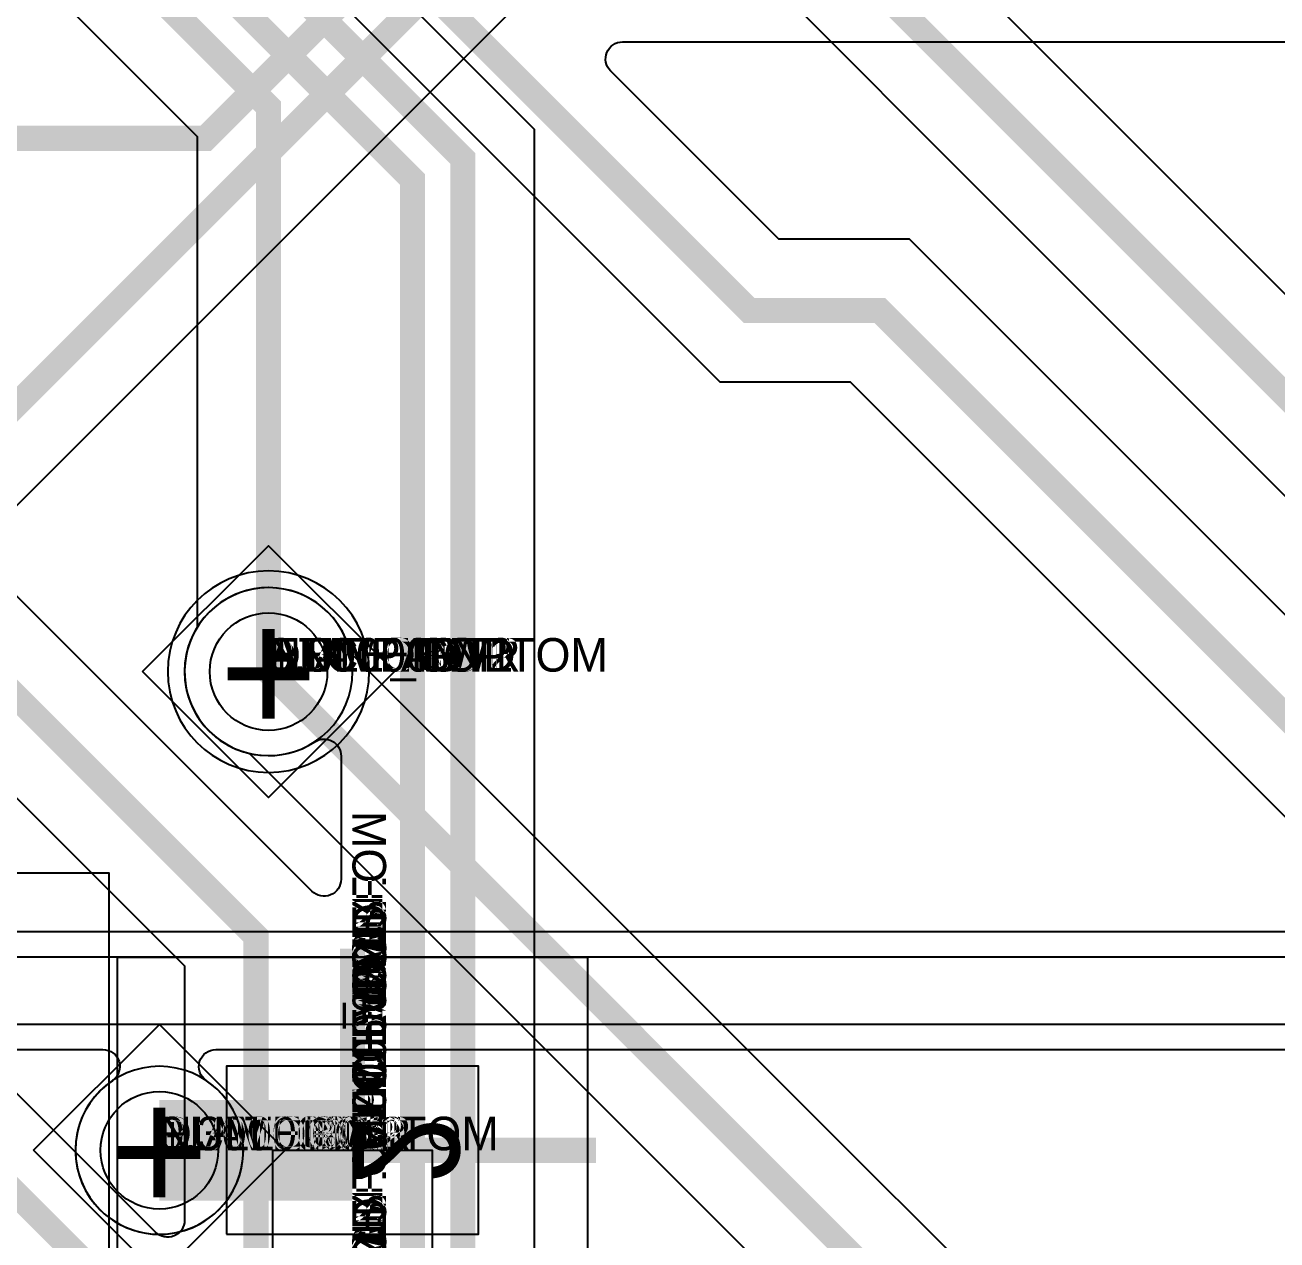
# Model space of a CAD drawing. Extents: x 0 to 323, y 0 to 320.
# Drawn here: x 96.65 to 104.1, y 23.52 to 30.75 of the extents above; entities that cross this region are included whole.
import ezdxf
from ezdxf.enums import TextEntityAlignment as Align

# ---------------------------------------------------------------- set-up
doc = ezdxf.new("R2010")
doc.units = 0
doc.header["$MEASUREMENT"] = 0
doc.layers.get('0').update_dxf_attribs({"linetype": 'CONTINUOUS'})
for name, color, linetype in [('CDN_FIGURES', 7, 'CONTINUOUS'), ('ETCH_BOTTOM', 7, 'CONTINUOUS'), ('ETCH_GND', 3, 'CONTINUOUS'), ('ETCH_INT1', 4, 'CONTINUOUS'), ('ETCH_INT2', 5, 'CONTINUOUS'), ('ETCH_PWR', 6, 'CONTINUOUS'), ('ETCH_TOP', 2, 'CONTINUOUS'), ('MANUFACTURING_NCLEGEND-1-6', 8, 'CONTINUOUS'), ('PACKAGE_GEOMETRY_ASSEMBLY_TOP', 11, 'CONTINUOUS'), ('PACKAGE_GEOMETRY_PIN_NUMBER', 9, 'CONTINUOUS')]:
    doc.layers.add(name, color=color, linetype=linetype)

# ---------------------------------------------------------------- blocks, each defined once
blk = doc.blocks.new('PAD_INFO')
for tag in ['SHAPE_TYPE', 'PAD_HEIGHT', 'PAD_LAYER', 'PAD_TYPE', 'PAD_WIDTH']:
    blk.add_attdef(tag, (0, 0), '', height=0.2)
at = {"flags": 2}
blk.add_attdef('CDN_TYPE', (0, 0), '', height=0.2, dxfattribs=at)
blk = doc.blocks.new('DRILL_INFO')
at = {"flags": 2}
blk.add_attdef('CDN_TYPE', (0, 0), '', height=0.2, dxfattribs=at)
for tag in ['FSHAPE', 'FCHAR', 'DRILL_HEIGHT', 'DIAMETER', 'PLATED', 'DRILL_WIDTH']:
    blk.add_attdef(tag, (0, 0), '', height=0.2)
blk = doc.blocks.new('VIA0700X0300')
at = {"layer": 'ETCH_BOTTOM'}
blk.add_circle((0, 0), 0.35, dxfattribs=at)
at = {"layer": 'ETCH_GND'}
blk.add_circle((0, 0), 0.35, dxfattribs=at)
at = {"layer": 'ETCH_INT1'}
blk.add_circle((0, 0), 0.35, dxfattribs=at)
at = {"layer": 'ETCH_INT2'}
blk.add_circle((0, 0), 0.35, dxfattribs=at)
at = {"layer": 'ETCH_PWR'}
blk.add_circle((0, 0), 0.35, dxfattribs=at)
at = {"layer": 'ETCH_TOP'}
blk.add_circle((0, 0), 0.35, dxfattribs=at)
ref = blk.add_blockref('PAD_INFO', (0, 0))
ref.add_attrib('PAD_LAYER', 'ETCH_TOP', (0, 0), dxfattribs={"height": 0.2})
ref.add_attrib('SHAPE_TYPE', 'NULL', (0, 0), dxfattribs={"height": 0.2})
ref.add_attrib('PAD_TYPE', 'ANTIPAD', (0, 0), dxfattribs={"height": 0.2})
ref.add_attrib('PAD_WIDTH', '0.000000', (0, 0), dxfattribs={"height": 0.2})
ref.add_attrib('PAD_HEIGHT', '0.000000', (0, 0), dxfattribs={"height": 0.2})
ref = blk.add_blockref('PAD_INFO', (0, 0))
ref.add_attrib('PAD_LAYER', 'ETCH_GND', (0, 0), dxfattribs={"height": 0.2})
ref.add_attrib('SHAPE_TYPE', 'NULL', (0, 0), dxfattribs={"height": 0.2})
ref.add_attrib('PAD_TYPE', 'ANTIPAD', (0, 0), dxfattribs={"height": 0.2})
ref.add_attrib('PAD_WIDTH', '0.000000', (0, 0), dxfattribs={"height": 0.2})
ref.add_attrib('PAD_HEIGHT', '0.000000', (0, 0), dxfattribs={"height": 0.2})
ref = blk.add_blockref('PAD_INFO', (0, 0))
ref.add_attrib('PAD_LAYER', 'ETCH_INT1', (0, 0), dxfattribs={"height": 0.2})
ref.add_attrib('SHAPE_TYPE', 'NULL', (0, 0), dxfattribs={"height": 0.2})
ref.add_attrib('PAD_TYPE', 'ANTIPAD', (0, 0), dxfattribs={"height": 0.2})
ref.add_attrib('PAD_WIDTH', '0.000000', (0, 0), dxfattribs={"height": 0.2})
ref.add_attrib('PAD_HEIGHT', '0.000000', (0, 0), dxfattribs={"height": 0.2})
ref = blk.add_blockref('PAD_INFO', (0, 0))
ref.add_attrib('PAD_LAYER', 'ETCH_INT2', (0, 0), dxfattribs={"height": 0.2})
ref.add_attrib('SHAPE_TYPE', 'NULL', (0, 0), dxfattribs={"height": 0.2})
ref.add_attrib('PAD_TYPE', 'ANTIPAD', (0, 0), dxfattribs={"height": 0.2})
ref.add_attrib('PAD_WIDTH', '0.000000', (0, 0), dxfattribs={"height": 0.2})
ref.add_attrib('PAD_HEIGHT', '0.000000', (0, 0), dxfattribs={"height": 0.2})
ref = blk.add_blockref('PAD_INFO', (0, 0))
ref.add_attrib('PAD_LAYER', 'ETCH_PWR', (0, 0), dxfattribs={"height": 0.2})
ref.add_attrib('SHAPE_TYPE', 'NULL', (0, 0), dxfattribs={"height": 0.2})
ref.add_attrib('PAD_TYPE', 'ANTIPAD', (0, 0), dxfattribs={"height": 0.2})
ref.add_attrib('PAD_WIDTH', '0.000000', (0, 0), dxfattribs={"height": 0.2})
ref.add_attrib('PAD_HEIGHT', '0.000000', (0, 0), dxfattribs={"height": 0.2})
ref = blk.add_blockref('PAD_INFO', (0, 0))
ref.add_attrib('PAD_LAYER', 'ETCH_BOTTOM', (0, 0), dxfattribs={"height": 0.2})
ref.add_attrib('SHAPE_TYPE', 'NULL', (0, 0), dxfattribs={"height": 0.2})
ref.add_attrib('PAD_TYPE', 'ANTIPAD', (0, 0), dxfattribs={"height": 0.2})
ref.add_attrib('PAD_WIDTH', '0.000000', (0, 0), dxfattribs={"height": 0.2})
ref.add_attrib('PAD_HEIGHT', '0.000000', (0, 0), dxfattribs={"height": 0.2})
ref = blk.add_blockref('PAD_INFO', (0, 0))
ref.add_attrib('PAD_LAYER', 'ETCH_TOP', (0, 0), dxfattribs={"height": 0.2})
ref.add_attrib('SHAPE_TYPE', 'NULL', (0, 0), dxfattribs={"height": 0.2})
ref.add_attrib('PAD_TYPE', 'THERMAL', (0, 0), dxfattribs={"height": 0.2})
ref.add_attrib('PAD_WIDTH', '0.000000', (0, 0), dxfattribs={"height": 0.2})
ref.add_attrib('PAD_HEIGHT', '0.000000', (0, 0), dxfattribs={"height": 0.2})
ref = blk.add_blockref('PAD_INFO', (0, 0))
ref.add_attrib('PAD_LAYER', 'ETCH_GND', (0, 0), dxfattribs={"height": 0.2})
ref.add_attrib('SHAPE_TYPE', 'NULL', (0, 0), dxfattribs={"height": 0.2})
ref.add_attrib('PAD_TYPE', 'THERMAL', (0, 0), dxfattribs={"height": 0.2})
ref.add_attrib('PAD_WIDTH', '0.000000', (0, 0), dxfattribs={"height": 0.2})
ref.add_attrib('PAD_HEIGHT', '0.000000', (0, 0), dxfattribs={"height": 0.2})
ref = blk.add_blockref('PAD_INFO', (0, 0))
ref.add_attrib('PAD_LAYER', 'ETCH_INT1', (0, 0), dxfattribs={"height": 0.2})
ref.add_attrib('SHAPE_TYPE', 'NULL', (0, 0), dxfattribs={"height": 0.2})
ref.add_attrib('PAD_TYPE', 'THERMAL', (0, 0), dxfattribs={"height": 0.2})
ref.add_attrib('PAD_WIDTH', '0.000000', (0, 0), dxfattribs={"height": 0.2})
ref.add_attrib('PAD_HEIGHT', '0.000000', (0, 0), dxfattribs={"height": 0.2})
ref = blk.add_blockref('PAD_INFO', (0, 0))
ref.add_attrib('PAD_LAYER', 'ETCH_INT2', (0, 0), dxfattribs={"height": 0.2})
ref.add_attrib('SHAPE_TYPE', 'NULL', (0, 0), dxfattribs={"height": 0.2})
ref.add_attrib('PAD_TYPE', 'THERMAL', (0, 0), dxfattribs={"height": 0.2})
ref.add_attrib('PAD_WIDTH', '0.000000', (0, 0), dxfattribs={"height": 0.2})
ref.add_attrib('PAD_HEIGHT', '0.000000', (0, 0), dxfattribs={"height": 0.2})
ref = blk.add_blockref('PAD_INFO', (0, 0))
ref.add_attrib('PAD_LAYER', 'ETCH_PWR', (0, 0), dxfattribs={"height": 0.2})
ref.add_attrib('SHAPE_TYPE', 'NULL', (0, 0), dxfattribs={"height": 0.2})
ref.add_attrib('PAD_TYPE', 'THERMAL', (0, 0), dxfattribs={"height": 0.2})
ref.add_attrib('PAD_WIDTH', '0.000000', (0, 0), dxfattribs={"height": 0.2})
ref.add_attrib('PAD_HEIGHT', '0.000000', (0, 0), dxfattribs={"height": 0.2})
ref = blk.add_blockref('PAD_INFO', (0, 0))
ref.add_attrib('PAD_LAYER', 'ETCH_BOTTOM', (0, 0), dxfattribs={"height": 0.2})
ref.add_attrib('SHAPE_TYPE', 'NULL', (0, 0), dxfattribs={"height": 0.2})
ref.add_attrib('PAD_TYPE', 'THERMAL', (0, 0), dxfattribs={"height": 0.2})
ref.add_attrib('PAD_WIDTH', '0.000000', (0, 0), dxfattribs={"height": 0.2})
ref.add_attrib('PAD_HEIGHT', '0.000000', (0, 0), dxfattribs={"height": 0.2})
ref = blk.add_blockref('PAD_INFO', (0, 0))
ref.add_attrib('PAD_LAYER', 'ETCH_TOP', (0, 0), dxfattribs={"height": 0.2})
ref.add_attrib('SHAPE_TYPE', 'CIRCLE', (0, 0), dxfattribs={"height": 0.2})
ref.add_attrib('PAD_TYPE', 'REGULAR', (0, 0), dxfattribs={"height": 0.2})
ref.add_attrib('PAD_WIDTH', '0.700000', (0, 0), dxfattribs={"height": 0.2})
ref.add_attrib('PAD_HEIGHT', '0.700000', (0, 0), dxfattribs={"height": 0.2})
ref = blk.add_blockref('PAD_INFO', (0, 0))
ref.add_attrib('PAD_LAYER', 'ETCH_GND', (0, 0), dxfattribs={"height": 0.2})
ref.add_attrib('SHAPE_TYPE', 'CIRCLE', (0, 0), dxfattribs={"height": 0.2})
ref.add_attrib('PAD_TYPE', 'REGULAR', (0, 0), dxfattribs={"height": 0.2})
ref.add_attrib('PAD_WIDTH', '0.700000', (0, 0), dxfattribs={"height": 0.2})
ref.add_attrib('PAD_HEIGHT', '0.700000', (0, 0), dxfattribs={"height": 0.2})
ref = blk.add_blockref('PAD_INFO', (0, 0))
ref.add_attrib('PAD_LAYER', 'ETCH_INT1', (0, 0), dxfattribs={"height": 0.2})
ref.add_attrib('SHAPE_TYPE', 'CIRCLE', (0, 0), dxfattribs={"height": 0.2})
ref.add_attrib('PAD_TYPE', 'REGULAR', (0, 0), dxfattribs={"height": 0.2})
ref.add_attrib('PAD_WIDTH', '0.700000', (0, 0), dxfattribs={"height": 0.2})
ref.add_attrib('PAD_HEIGHT', '0.700000', (0, 0), dxfattribs={"height": 0.2})
ref = blk.add_blockref('PAD_INFO', (0, 0))
ref.add_attrib('PAD_LAYER', 'ETCH_INT2', (0, 0), dxfattribs={"height": 0.2})
ref.add_attrib('SHAPE_TYPE', 'CIRCLE', (0, 0), dxfattribs={"height": 0.2})
ref.add_attrib('PAD_TYPE', 'REGULAR', (0, 0), dxfattribs={"height": 0.2})
ref.add_attrib('PAD_WIDTH', '0.700000', (0, 0), dxfattribs={"height": 0.2})
ref.add_attrib('PAD_HEIGHT', '0.700000', (0, 0), dxfattribs={"height": 0.2})
ref = blk.add_blockref('PAD_INFO', (0, 0))
ref.add_attrib('PAD_LAYER', 'ETCH_PWR', (0, 0), dxfattribs={"height": 0.2})
ref.add_attrib('SHAPE_TYPE', 'CIRCLE', (0, 0), dxfattribs={"height": 0.2})
ref.add_attrib('PAD_TYPE', 'REGULAR', (0, 0), dxfattribs={"height": 0.2})
ref.add_attrib('PAD_WIDTH', '0.700000', (0, 0), dxfattribs={"height": 0.2})
ref.add_attrib('PAD_HEIGHT', '0.700000', (0, 0), dxfattribs={"height": 0.2})
ref = blk.add_blockref('PAD_INFO', (0, 0))
ref.add_attrib('PAD_LAYER', 'ETCH_BOTTOM', (0, 0), dxfattribs={"height": 0.2})
ref.add_attrib('SHAPE_TYPE', 'CIRCLE', (0, 0), dxfattribs={"height": 0.2})
ref.add_attrib('PAD_TYPE', 'REGULAR', (0, 0), dxfattribs={"height": 0.2})
ref.add_attrib('PAD_WIDTH', '0.700000', (0, 0), dxfattribs={"height": 0.2})
ref.add_attrib('PAD_HEIGHT', '0.700000', (0, 0), dxfattribs={"height": 0.2})
ref = blk.add_blockref('DRILL_INFO', (0, 0))
ref.add_attrib('DIAMETER', '0.300000', (0, 0), dxfattribs={"height": 0.2})
ref.add_attrib('PLATED', 'PLATED', (0, 0), dxfattribs={"height": 0.2})
ref.add_attrib('FSHAPE', 'DIAMOND', (0, 0), dxfattribs={"height": 0.2})
ref.add_attrib('FCHAR', '+', (0, 0), dxfattribs={"height": 0.2})
ref.add_attrib('DRILL_WIDTH', '1.500000', (0, 0), dxfattribs={"height": 0.2})
ref.add_attrib('DRILL_HEIGHT', '1.500000', (0, 0), dxfattribs={"height": 0.2})
for tag in ['CDN_TYPE', 'PIN']:
    blk.add_attdef(tag, (0, 0), '', height=0.2)
at = {"flags": 2}
for tag in ['PSTKNAME', 'BBV']:
    blk.add_attdef(tag, (0, 0), '', height=0.2, dxfattribs=at)
blk = doc.blocks.new('FIGURE_DIAMOND')
at = {"layer": 'CDN_FIGURES'}
blk.add_lwpolyline([(-0.5, 0), (0, 0.5), (0.5, 0), (0, -0.5)], close=True, dxfattribs=at)
blk = doc.blocks.new('RC1000X1500TS')
at = {"layer": 'ETCH_TOP'}
blk.add_lwpolyline([(-0.5, -0.75), (-0.5, 0.75), (0.5, 0.75), (0.5, -0.75)], close=True, dxfattribs=at)
ref = blk.add_blockref('PAD_INFO', (0, 0))
ref.add_attrib('PAD_LAYER', 'ETCH_TOP', (0, 0), dxfattribs={"height": 0.2})
ref.add_attrib('SHAPE_TYPE', 'NULL', (0, 0), dxfattribs={"height": 0.2})
ref.add_attrib('PAD_TYPE', 'ANTIPAD', (0, 0), dxfattribs={"height": 0.2})
ref.add_attrib('PAD_WIDTH', '0.000000', (0, 0), dxfattribs={"height": 0.2})
ref.add_attrib('PAD_HEIGHT', '0.000000', (0, 0), dxfattribs={"height": 0.2})
ref = blk.add_blockref('PAD_INFO', (0, 0))
ref.add_attrib('PAD_LAYER', 'ETCH_GND', (0, 0), dxfattribs={"height": 0.2})
ref.add_attrib('SHAPE_TYPE', 'NULL', (0, 0), dxfattribs={"height": 0.2})
ref.add_attrib('PAD_TYPE', 'ANTIPAD', (0, 0), dxfattribs={"height": 0.2})
ref.add_attrib('PAD_WIDTH', '0.000000', (0, 0), dxfattribs={"height": 0.2})
ref.add_attrib('PAD_HEIGHT', '0.000000', (0, 0), dxfattribs={"height": 0.2})
ref = blk.add_blockref('PAD_INFO', (0, 0))
ref.add_attrib('PAD_LAYER', 'ETCH_INT1', (0, 0), dxfattribs={"height": 0.2})
ref.add_attrib('SHAPE_TYPE', 'NULL', (0, 0), dxfattribs={"height": 0.2})
ref.add_attrib('PAD_TYPE', 'ANTIPAD', (0, 0), dxfattribs={"height": 0.2})
ref.add_attrib('PAD_WIDTH', '0.000000', (0, 0), dxfattribs={"height": 0.2})
ref.add_attrib('PAD_HEIGHT', '0.000000', (0, 0), dxfattribs={"height": 0.2})
ref = blk.add_blockref('PAD_INFO', (0, 0))
ref.add_attrib('PAD_LAYER', 'ETCH_INT2', (0, 0), dxfattribs={"height": 0.2})
ref.add_attrib('SHAPE_TYPE', 'NULL', (0, 0), dxfattribs={"height": 0.2})
ref.add_attrib('PAD_TYPE', 'ANTIPAD', (0, 0), dxfattribs={"height": 0.2})
ref.add_attrib('PAD_WIDTH', '0.000000', (0, 0), dxfattribs={"height": 0.2})
ref.add_attrib('PAD_HEIGHT', '0.000000', (0, 0), dxfattribs={"height": 0.2})
ref = blk.add_blockref('PAD_INFO', (0, 0))
ref.add_attrib('PAD_LAYER', 'ETCH_PWR', (0, 0), dxfattribs={"height": 0.2})
ref.add_attrib('SHAPE_TYPE', 'NULL', (0, 0), dxfattribs={"height": 0.2})
ref.add_attrib('PAD_TYPE', 'ANTIPAD', (0, 0), dxfattribs={"height": 0.2})
ref.add_attrib('PAD_WIDTH', '0.000000', (0, 0), dxfattribs={"height": 0.2})
ref.add_attrib('PAD_HEIGHT', '0.000000', (0, 0), dxfattribs={"height": 0.2})
ref = blk.add_blockref('PAD_INFO', (0, 0))
ref.add_attrib('PAD_LAYER', 'ETCH_BOTTOM', (0, 0), dxfattribs={"height": 0.2})
ref.add_attrib('SHAPE_TYPE', 'NULL', (0, 0), dxfattribs={"height": 0.2})
ref.add_attrib('PAD_TYPE', 'ANTIPAD', (0, 0), dxfattribs={"height": 0.2})
ref.add_attrib('PAD_WIDTH', '0.000000', (0, 0), dxfattribs={"height": 0.2})
ref.add_attrib('PAD_HEIGHT', '0.000000', (0, 0), dxfattribs={"height": 0.2})
ref = blk.add_blockref('PAD_INFO', (0, 0))
ref.add_attrib('PAD_LAYER', 'ETCH_TOP', (0, 0), dxfattribs={"height": 0.2})
ref.add_attrib('SHAPE_TYPE', 'NULL', (0, 0), dxfattribs={"height": 0.2})
ref.add_attrib('PAD_TYPE', 'THERMAL', (0, 0), dxfattribs={"height": 0.2})
ref.add_attrib('PAD_WIDTH', '0.000000', (0, 0), dxfattribs={"height": 0.2})
ref.add_attrib('PAD_HEIGHT', '0.000000', (0, 0), dxfattribs={"height": 0.2})
ref = blk.add_blockref('PAD_INFO', (0, 0))
ref.add_attrib('PAD_LAYER', 'ETCH_GND', (0, 0), dxfattribs={"height": 0.2})
ref.add_attrib('SHAPE_TYPE', 'NULL', (0, 0), dxfattribs={"height": 0.2})
ref.add_attrib('PAD_TYPE', 'THERMAL', (0, 0), dxfattribs={"height": 0.2})
ref.add_attrib('PAD_WIDTH', '0.000000', (0, 0), dxfattribs={"height": 0.2})
ref.add_attrib('PAD_HEIGHT', '0.000000', (0, 0), dxfattribs={"height": 0.2})
ref = blk.add_blockref('PAD_INFO', (0, 0))
ref.add_attrib('PAD_LAYER', 'ETCH_INT1', (0, 0), dxfattribs={"height": 0.2})
ref.add_attrib('SHAPE_TYPE', 'NULL', (0, 0), dxfattribs={"height": 0.2})
ref.add_attrib('PAD_TYPE', 'THERMAL', (0, 0), dxfattribs={"height": 0.2})
ref.add_attrib('PAD_WIDTH', '0.000000', (0, 0), dxfattribs={"height": 0.2})
ref.add_attrib('PAD_HEIGHT', '0.000000', (0, 0), dxfattribs={"height": 0.2})
ref = blk.add_blockref('PAD_INFO', (0, 0))
ref.add_attrib('PAD_LAYER', 'ETCH_INT2', (0, 0), dxfattribs={"height": 0.2})
ref.add_attrib('SHAPE_TYPE', 'NULL', (0, 0), dxfattribs={"height": 0.2})
ref.add_attrib('PAD_TYPE', 'THERMAL', (0, 0), dxfattribs={"height": 0.2})
ref.add_attrib('PAD_WIDTH', '0.000000', (0, 0), dxfattribs={"height": 0.2})
ref.add_attrib('PAD_HEIGHT', '0.000000', (0, 0), dxfattribs={"height": 0.2})
ref = blk.add_blockref('PAD_INFO', (0, 0))
ref.add_attrib('PAD_LAYER', 'ETCH_PWR', (0, 0), dxfattribs={"height": 0.2})
ref.add_attrib('SHAPE_TYPE', 'NULL', (0, 0), dxfattribs={"height": 0.2})
ref.add_attrib('PAD_TYPE', 'THERMAL', (0, 0), dxfattribs={"height": 0.2})
ref.add_attrib('PAD_WIDTH', '0.000000', (0, 0), dxfattribs={"height": 0.2})
ref.add_attrib('PAD_HEIGHT', '0.000000', (0, 0), dxfattribs={"height": 0.2})
ref = blk.add_blockref('PAD_INFO', (0, 0))
ref.add_attrib('PAD_LAYER', 'ETCH_BOTTOM', (0, 0), dxfattribs={"height": 0.2})
ref.add_attrib('SHAPE_TYPE', 'NULL', (0, 0), dxfattribs={"height": 0.2})
ref.add_attrib('PAD_TYPE', 'THERMAL', (0, 0), dxfattribs={"height": 0.2})
ref.add_attrib('PAD_WIDTH', '0.000000', (0, 0), dxfattribs={"height": 0.2})
ref.add_attrib('PAD_HEIGHT', '0.000000', (0, 0), dxfattribs={"height": 0.2})
ref = blk.add_blockref('PAD_INFO', (0, 0))
ref.add_attrib('PAD_LAYER', 'ETCH_GND', (0, 0), dxfattribs={"height": 0.2})
ref.add_attrib('SHAPE_TYPE', 'NULL', (0, 0), dxfattribs={"height": 0.2})
ref.add_attrib('PAD_TYPE', 'REGULAR', (0, 0), dxfattribs={"height": 0.2})
ref.add_attrib('PAD_WIDTH', '0.000000', (0, 0), dxfattribs={"height": 0.2})
ref.add_attrib('PAD_HEIGHT', '0.000000', (0, 0), dxfattribs={"height": 0.2})
ref = blk.add_blockref('PAD_INFO', (0, 0))
ref.add_attrib('PAD_LAYER', 'ETCH_INT1', (0, 0), dxfattribs={"height": 0.2})
ref.add_attrib('SHAPE_TYPE', 'NULL', (0, 0), dxfattribs={"height": 0.2})
ref.add_attrib('PAD_TYPE', 'REGULAR', (0, 0), dxfattribs={"height": 0.2})
ref.add_attrib('PAD_WIDTH', '0.000000', (0, 0), dxfattribs={"height": 0.2})
ref.add_attrib('PAD_HEIGHT', '0.000000', (0, 0), dxfattribs={"height": 0.2})
ref = blk.add_blockref('PAD_INFO', (0, 0))
ref.add_attrib('PAD_LAYER', 'ETCH_INT2', (0, 0), dxfattribs={"height": 0.2})
ref.add_attrib('SHAPE_TYPE', 'NULL', (0, 0), dxfattribs={"height": 0.2})
ref.add_attrib('PAD_TYPE', 'REGULAR', (0, 0), dxfattribs={"height": 0.2})
ref.add_attrib('PAD_WIDTH', '0.000000', (0, 0), dxfattribs={"height": 0.2})
ref.add_attrib('PAD_HEIGHT', '0.000000', (0, 0), dxfattribs={"height": 0.2})
ref = blk.add_blockref('PAD_INFO', (0, 0))
ref.add_attrib('PAD_LAYER', 'ETCH_PWR', (0, 0), dxfattribs={"height": 0.2})
ref.add_attrib('SHAPE_TYPE', 'NULL', (0, 0), dxfattribs={"height": 0.2})
ref.add_attrib('PAD_TYPE', 'REGULAR', (0, 0), dxfattribs={"height": 0.2})
ref.add_attrib('PAD_WIDTH', '0.000000', (0, 0), dxfattribs={"height": 0.2})
ref.add_attrib('PAD_HEIGHT', '0.000000', (0, 0), dxfattribs={"height": 0.2})
ref = blk.add_blockref('PAD_INFO', (0, 0))
ref.add_attrib('PAD_LAYER', 'ETCH_BOTTOM', (0, 0), dxfattribs={"height": 0.2})
ref.add_attrib('SHAPE_TYPE', 'NULL', (0, 0), dxfattribs={"height": 0.2})
ref.add_attrib('PAD_TYPE', 'REGULAR', (0, 0), dxfattribs={"height": 0.2})
ref.add_attrib('PAD_WIDTH', '0.000000', (0, 0), dxfattribs={"height": 0.2})
ref.add_attrib('PAD_HEIGHT', '0.000000', (0, 0), dxfattribs={"height": 0.2})
ref = blk.add_blockref('DRILL_INFO', (0, 0))
ref.add_attrib('DIAMETER', '0.000000', (0, 0), dxfattribs={"height": 0.2})
ref.add_attrib('PLATED', 'PLATED', (0, 0), dxfattribs={"height": 0.2})
ref.add_attrib('FSHAPE', 'NULL', (0, 0), dxfattribs={"height": 0.2})
ref.add_attrib('DRILL_WIDTH', '0.000000', (0, 0), dxfattribs={"height": 0.2})
ref.add_attrib('DRILL_HEIGHT', '0.000000', (0, 0), dxfattribs={"height": 0.2})
ref = blk.add_blockref('PAD_INFO', (0, 0))
ref.add_attrib('PAD_LAYER', 'ETCH_TOP', (0, 0), dxfattribs={"height": 0.2})
ref.add_attrib('SHAPE_TYPE', 'RECTANGLE', (0, 0), dxfattribs={"height": 0.2})
ref.add_attrib('PAD_TYPE', 'REGULAR', (0, 0), dxfattribs={"height": 0.2})
ref.add_attrib('PAD_WIDTH', '1.000000', (0, 0), dxfattribs={"height": 0.2})
ref.add_attrib('PAD_HEIGHT', '1.500000', (0, 0), dxfattribs={"height": 0.2})
for tag in ['CDN_TYPE', 'PIN']:
    blk.add_attdef(tag, (0, 0), '', height=0.2)
at = {"flags": 2}
for tag in ['PSTKNAME', 'BBV']:
    blk.add_attdef(tag, (0, 0), '', height=0.2, dxfattribs=at)
blk = doc.blocks.new('F56')
at = {"layer": 'PACKAGE_GEOMETRY_ASSEMBLY_TOP'}
blk.add_lwpolyline([(0, -0.475), (1.75, -0.475), (1.75, 0.475), (0, 0.475)], close=True, dxfattribs=at)
at = {"layer": 'ETCH_TOP'}
ref = blk.add_blockref('RC1000X1500TS', (0, 0), dxfattribs=at)
ref.add_attrib('CDN_TYPE', 'PIN', (0, 0), dxfattribs={"height": 0.2})
ref.add_attrib('PIN', '1', (0, 0), dxfattribs={"height": 0.2})
ref = blk.add_blockref('RC1000X1500TS', (1.75, 0), dxfattribs=at)
ref.add_attrib('CDN_TYPE', 'PIN', (0, 0), dxfattribs={"height": 0.2})
ref.add_attrib('PIN', '2', (0, 0), dxfattribs={"height": 0.2})
at = {"flags": 2}
for tag in ['SYMBOL_TYPE', 'CDN_TYPE', 'REFDES']:
    blk.add_attdef(tag, (0, 0), '', height=0.2, dxfattribs=at)

msp = doc.modelspace()

# ---------------------------------------------------------------- linework, layer by layer
at = {"layer": 'ETCH_BOTTOM'}
for points, format in [([(103.106, 76.338, 0.15, 0.15, 0), (103.106, 52.814, 0.15, 0.15, 0), (101.425, 51.133, 0.15, 0.15, 0), (101.425, 47.0617, 0.15, 0.15, 0), (101.611, 46.8757, 0.15, 0.15, 0), (102.325, 46.1616, 0.15, 0.15, 0), (102.325, 44.9618, 0.15, 0.15, 0), (102.6618, 44.625, 0.15, 0.15, 0), (103.1333, 44.625, 0.15, 0.15, 0), (104.325, 43.4333, 0.15, 0.15, 0), (104.325, 36.2153, 0.15, 0.15, 0), (95.6497, 27.54, 0.15, 0.15, 0), (86.16, 27.54, 0.15, 0.15, 0), (85.585, 26.965, 0.15, 0.15, 0)], "xyseb"), ([(86.425, 16.9117, 0.15, 0.15, 0), (86.425, 18.975, 0.15, 0.15, 0), (84.71, 20.69, 0.15, 0.15, 0), (84.71, 29.2232, 0.15, 0.15, 0), (85.5618, 30.075, 0.15, 0.15, 0), (97.725, 30.075, 0.15, 0.15, 0), (104, 36.35, 0.2, 0.2, 0), (104, 43.2986, 0.2, 0.2, 0), (102.9986, 44.3, 0.2, 0.2, 0), (102.5271, 44.3, 0.2, 0.2, 0), (101.1, 45.7271, 0.2, 0.2, 0), (101.1, 51.7, 0.2, 0.2, 0), (101.76, 52.36, 0.2, 0.2, 0), (101.76, 61.8679, 0.2, 0.2, 0), (100.3279, 63.3, 0.2, 0.2, 0), (99.45, 63.3, 0.2, 0.2, 0)], "xyseb"), ([(104.7501, 36.0392), (95.8258, 27.1149), (91.5648, 27.1149, 0.434609), (91.4637, 27.0065, -0.305334), (91.1285, 26.4259), (91.1001, 26.412), (91.1001, 25.6499), (88.8693, 25.6499, 0.668179), (88.7976, 25.4768), (92.4016, 21.8728)], "xyb"), ([(98.6, 24.05, 0.15, 0.15, 0), (98.6, 25.2508, 0.15, 0.15, 0)], "xyseb"), ([(98.6, 24.05, 0.6, 0.6, 0), (97.45, 24.05, 0.6, 0.6, 0)], "xyseb"), ([(98.6, 24.05, 0.15, 0.15, 0), (100.0508, 24.05, 0.15, 0.15, 0)], "xyseb")]:
    msp.add_lwpolyline(points, format=format, dxfattribs=at)
msp.add_lwpolyline([(98.1, 27.5001, 1), (98.1, 26.2999, 1)], format="xyb", close=True, dxfattribs=at)
msp.add_lwpolyline([(97.1999, 21.1499), (97.1999, 25.2001), (100.0001, 25.2001), (100.0001, 21.4131)], dxfattribs=at)
at = {"layer": 'ETCH_GND'}
msp.add_lwpolyline([(98.6001, 26.9, 1), (97.5999, 26.9, 1)], format="xyb", close=True, dxfattribs=at)
at = {"layer": 'ETCH_INT1'}
for points in [[(154.4501, 25.1999), (69.7378, 25.1999), (67.0378, 27.8999), (66.704, 27.8999), (66.704, 27.5083), (69.4122, 24.8001), (155.2378, 24.8001)], [(154.3, 25.35), (69.8, 25.35)]]:
    msp.add_lwpolyline(points, dxfattribs=at)
msp.add_lwpolyline([(98.1, 27.4001, 1), (98.1, 26.3999, 1)], format="xyb", close=True, dxfattribs=at)
msp.add_lwpolyline([(69.35, 24.65), (97.1135, 24.65, -0.739728), (97.1703, 24.4645), (97.1703, 24.4645, 3.269726), (97.7297, 24.4645, -0.739728), (97.7865, 24.65), (155.3, 24.65)], format="xyb", dxfattribs=at)
at = {"layer": 'ETCH_INT2'}
for points, format in [([(86.796, 53.954, 0.15, 0.15, 0), (84.6907, 53.954, 0.15, 0.15, 0), (82.6197, 56.025, 0.15, 0.15, 0), (81.9618, 56.025, 0.15, 0.15, 0), (81.625, 55.6882, 0.15, 0.15, 0), (81.625, 54.1199, 0.15, 0.15, 0), (83.029, 52.7158, 0.15, 0.15, 0), (84.2198, 51.525, 0.15, 0.15, 0), (86.5382, 51.525, 0.15, 0.15, 0), (89.075, 48.9882, 0.15, 0.15, 0), (89.075, 40.5132, 0.15, 0.15, 0), (91.3882, 38.2, 0.15, 0.15, 0), (94.5, 38.2, 0.15, 0.15, 0), (109.356, 23.344, 0.15, 0.15, 0), (119.8073, 23.344, 0.15, 0.15, 0), (129.1164, 14.035, 0.15, 0.15, 0), (163.006, 14.035, 0.15, 0.15, 0), (165.5, 16.529, 0.15, 0.15, 0), (165.5, 46.9632, 0.15, 0.15, 0), (185.4368, 66.9, 0.15, 0.15, 0), (185.4732, 66.9, 0.15, 0.15, 0), (188.045, 69.4718, 0.15, 0.15, 0), (188.045, 77.185, 0.15, 0.15, 0), (184.23, 81, 0.15, 0.15, 0)], "xyseb"), ([(66.75, 70.05, 0.15, 0.15, 0), (67.025, 69.775, 0.15, 0.15, 0), (67.025, 69.1132, 0.15, 0.15, 0), (69.0412, 67.097, 0.15, 0.15, 0), (69.9162, 67.097, 0.15, 0.15, 0), (74.029, 62.9842, 0.15, 0.15, 0), (74.029, 61.2158, 0.15, 0.15, 0), (79.3, 55.9448, 0.15, 0.15, 0), (79.3, 53.3868, 0.15, 0.15, 0), (83.6578, 49.029, 0.15, 0.15, 0), (84.9342, 49.029, 0.15, 0.15, 0), (87.1536, 46.8096, 0.15, 0.15, 0), (88.3576, 45.6055, 0.15, 0.15, 0), (88.3576, 40.382, 0.15, 0.15, 0), (91.1396, 37.6, 0.15, 0.15, 0), (91.1875, 37.6, 0.15, 0.15, 0), (98.957, 29.8305, 0.15, 0.15, 0), (98.957, 20.9188, 0.15, 0.15, 0), (98.5192, 20.481, 0.15, 0.15, 0), (98.2578, 20.481, 0.15, 0.15, 0), (97.87, 20.0932, 0.15, 0.15, 0), (97.87, 17.975, 0.15, 0.15, 0), (98.47, 17.375, 0.15, 0.15, 0)], "xyseb"), ([(98.571, 14.8636, 0.15, 0.15, 0), (97.57, 15.8646, 0.15, 0.15, 0), (97.57, 21.1583, 0.15, 0.15, 0), (98.025, 21.6133, 0.15, 0.15, 0), (98.025, 25.325, 0.15, 0.15, 0), (91.975, 31.375, 0.15, 0.15, 0), (91.975, 34.7382, 0.15, 0.15, 0), (88.5632, 38.15, 0.15, 0.15, 0), (86.6368, 38.15, 0.15, 0.15, 0), (80.875, 43.9118, 0.15, 0.15, 0), (80.875, 46.1882, 0.15, 0.15, 0), (74.55, 52.5132, 0.15, 0.15, 0), (74.55, 57.7868, 0.15, 0.15, 0), (66.625, 65.7118, 0.15, 0.15, 0), (66.625, 65.725, 0.15, 0.15, 0), (66.2, 66.15, 0.15, 0.15, 0)], "xyseb"), ([(67.2, 65.95, 0.15, 0.15, 0), (75.55, 57.6, 0.15, 0.15, 0), (75.55, 56.55, 0.15, 0.15, 0), (83.071, 49.0289, 0.15, 0.15, 0), (83.071, 48.2158, 0.15, 0.15, 0), (87.3617, 43.925, 0.15, 0.15, 0), (87.5382, 43.925, 0.15, 0.15, 0), (88.0576, 43.4056, 0.15, 0.15, 0), (88.0576, 40.2577, 0.15, 0.15, 0), (91.0153, 37.3, 0.15, 0.15, 0), (91.0632, 37.3, 0.15, 0.15, 0), (98.1, 30.2632, 0.15, 0.15, 0), (98.1, 26.9, 0.15, 0.15, 0)], "xyseb"), ([(98.571, 16.105, 0.15, 0.15, 0), (99.146, 15.53, 0.15, 0.15, 0), (99.146, 14.6254, 0.15, 0.15, 0), (98.8092, 14.2886, 0.15, 0.15, 0), (98.3328, 14.2886, 0.15, 0.15, 0), (97.1001, 15.5213, 0.15, 0.15, 0), (97.1001, 23.2874, 0.15, 0.15, 0), (73.05, 47.3375, 0.15, 0.15, 0), (73.05, 55.9133, 0.15, 0.15, 0), (66.8, 62.1632, 0.15, 0.15, 0), (66.8, 63.2632, 0.15, 0.15, 0), (64.4382, 65.625, 0.15, 0.15, 0), (62.775, 65.625, 0.15, 0.15, 0), (62.65, 65.75, 0.15, 0.15, 0)], "xyseb"), ([(83.35, 51.45, 0.15, 0.15, 0), (88.775, 46.0249, 0.15, 0.15, 0), (88.775, 40.3889, 0.15, 0.15, 0), (91.2639, 37.9, 0.15, 0.15, 0), (91.3118, 37.9, 0.15, 0.15, 0), (99.257, 29.9548, 0.15, 0.15, 0), (99.257, 19.8538, 0.15, 0.15, 0), (98.445, 19.0418, 0.15, 0.15, 0), (98.445, 18.75, 0.15, 0.15, 0)], "xyseb"), ([(84.1386, 46.3304, -0.581209), (84.3085, 46.377), (87.1856, 43.4999), (87.3621, 43.4999), (87.6325, 43.2295), (87.6325, 40.0816), (90.8392, 36.8749), (90.8871, 36.8749), (94.7321, 33.0299, -0.437934), (94.7261, 32.881, 1.08428), (95.431, 32.1761, -0.437934), (95.5799, 32.1821), (97.6749, 30.0871), (97.6749, 27.1638), (97.668, 27.1519, 0.792453), (98.3748, 26.4822, -0.596702), (98.5319, 26.3974), (98.5319, 25.6641, -0.668179), (98.3588, 25.5924), (92.4001, 31.5511), (92.4001, 34.9143), (88.7393, 38.5751), (86.8129, 38.5751), (81.3001, 44.0879)], "xyb"), ([(128.9403, 13.6099), (121.2532, 21.2969, 0.669963), (121.0801, 21.2247, -2.432767), (120.5827, 21.7221, 0.669963), (120.6549, 21.8952), (119.6312, 22.9189), (109.1799, 22.9189), (94.3239, 37.7749)], "xyb"), ([(92.2112, 37.6018), (99.6821, 30.1309), (99.6821, 19.6777), (98.9184, 18.914), (98.9264, 18.8854, -0.554752), (98.355, 18.2581), (98.3505, 18.2589), (98.2951, 18.2589), (98.2951, 18.1511), (98.5841, 17.8621), (98.5974, 17.8586, -1.23076), (98.1595, 16.983, 0.627269), (97.9951, 16.9035), (97.9951, 16.4747, 0.713594), (98.1765, 16.4123, -0.620776), (99.0546, 16.2324), (99.0581, 16.2191), (99.5711, 15.7061), (99.5711, 14.4493), (98.9934, 13.8716), (99.0159, 13.8372, -0.234666), (99.0678, 13.3953), (99.0569, 13.365), (105.3569, 7.0651)], "xyb")]:
    msp.add_lwpolyline(points, format=format, dxfattribs=at)
for points in [[(129.2925, 14.4601), (119.9834, 23.7691), (109.5321, 23.7691), (94.8494, 38.4518, -0.668179), (94.9211, 38.6249), (96.7739, 38.6249), (105.0239, 30.3749), (120.2676, 30.3749), (134.4926, 16.1499), (159.1186, 16.1499, -0.669693), (159.19, 15.9765, 0.333612), (158.9899, 14.61, -0.569164), (158.9009, 14.4601)], [(97.5999, 23.6336, -0.668179), (97.4268, 23.5619), (88.7138, 32.2748, -0.531429), (88.7458, 32.4398, 1.481218), (88.0898, 33.0958, -0.531429), (87.9248, 33.0638), (83.7369, 37.2518, -0.668179), (83.8086, 37.4249), (87.8739, 37.4249), (90.9129, 34.3859), (90.9164, 34.3727, 0.363349), (91.4403, 34.0015, -0.438145), (91.5499, 33.9005), (91.5499, 31.1989), (97.5999, 25.1489)]]:
    msp.add_lwpolyline(points, format="xyb", close=True, dxfattribs=at)
at = {"layer": 'ETCH_PWR'}
for points in [[(98.6001, 26.9, 1), (97.5999, 26.9, 1)], [(97.9501, 24.05, 1), (96.9499, 24.05, 1)]]:
    msp.add_lwpolyline(points, format="xyb", close=True, dxfattribs=at)
at = {"layer": 'ETCH_TOP'}
for points, format in [([(84.928, 53.454, 0.15, 0.15, 0), (86.4827, 53.454, 0.15, 0.15, 0), (86.6367, 53.3, 0.15, 0.15, 0), (87.7375, 53.3, 0.15, 0.15, 0), (89.025, 52.0125, 0.15, 0.15, 0), (89.025, 40.9875, 0.15, 0.15, 0), (100.9625, 29.05, 0.15, 0.15, 0), (101.7402, 29.05, 0.15, 0.15, 0), (110.979, 19.8112, 0.15, 0.15, 0), (110.979, 19.61, 0.15, 0.15, 0), (111.939, 18.65, 0.15, 0.15, 0), (113.316, 18.65, 0.15, 0.15, 0), (113.321, 18.645, 0.2, 0.2, 0), (114.605, 18.645, 0.2, 0.2, 0)], "xyseb"), ([(110.8348, 20.5566), (101.9163, 29.4751), (101.1386, 29.4751), (100.1369, 30.4768, -0.668179), (100.2086, 30.6499), (108.3841, 30.6499)], "xyb"), ([(105.0978, 20.5034), (98.5871, 27.0141), (98.5836, 27.0273, 1.740893), (97.9727, 26.4164), (97.9859, 26.4129), (104.7599, 19.6389)], "xyb"), ([(98.1, 26.9, 0.15, 0.15, 0), (105.185, 19.815, 0.15, 0.15, 0), (105.185, 16.6927, 0.15, 0.15, 0), (104.844, 16.3517, 0.15, 0.15, 0), (104.844, 5.7428, 0.15, 0.15, 0), (107.5618, 3.025, 0.15, 0.15, 0), (109.1382, 3.025, 0.15, 0.15, 0), (111.1671, 5.0539, 0.15, 0.15, 0), (111.1671, 12.8653, 0.15, 0.15, 0), (111.8898, 13.588, 0.15, 0.15, 0), (112.293, 13.588, 0.15, 0.15, 0)], "xyseb")]:
    msp.add_lwpolyline(points, format=format, dxfattribs=at)
for points in [[(89.6523, 39.759), (100.7864, 28.6249), (101.5641, 28.6249), (110.5539, 19.6351)], [(97.1501, 22.8999), (97.1501, 25.7001), (93.2616, 25.7001), (93.2616, 28.8499), (93.6499, 28.8499), (93.6499, 28.3499), (96.4501, 28.3499), (96.4501, 32.4001)]]:
    msp.add_lwpolyline(points, dxfattribs=at)

# ---------------------------------------------------------------- block references
at = {"xscale": -1, "rotation": 270}
msp.add_blockref('F56', (98.6, 22.3), dxfattribs=at)
at = {"layer": 'ETCH_TOP'}
for p in [(98.1, 26.9), (97.45, 24.05)]:
    msp.add_blockref('VIA0700X0300', p, dxfattribs=at)
at = {"layer": 'MANUFACTURING_NCLEGEND-1-6', "xscale": 1.5, "yscale": 1.5}
for p in [(98.1, 26.9), (97.45, 24.05), (96, 23)]:
    msp.add_blockref('FIGURE_DIAMOND', p, dxfattribs=at)

# ---------------------------------------------------------------- texts
at = {"layer": 'MANUFACTURING_NCLEGEND-1-6'}
for p in [(98.1, 26.9), (97.45, 24.05)]:
    msp.add_text('+', height=0.75, dxfattribs=at).set_placement(p, align=Align.MIDDLE_CENTER)
at = {"layer": 'PACKAGE_GEOMETRY_PIN_NUMBER', "text_generation_flag": 2, "width": 0.88}
msp.add_text('2', height=0.635, rotation=270, dxfattribs=at).set_placement((98.6, 24.05), align=Align.CENTER)

doc.saveas('drawing.dxf')
